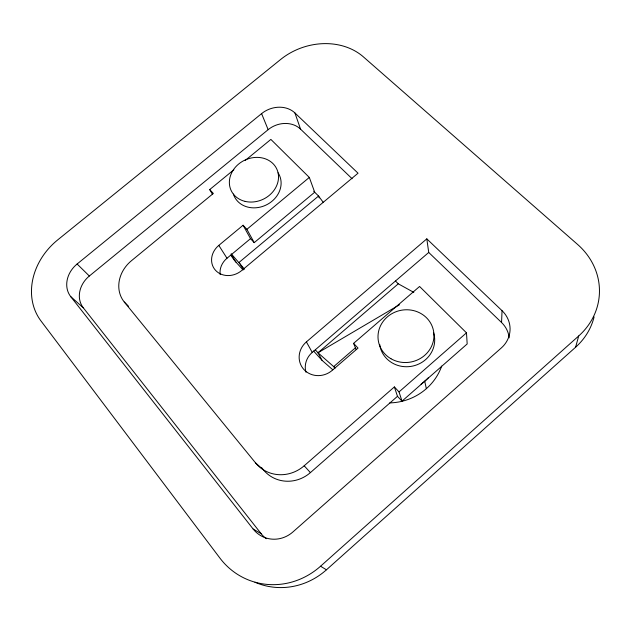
<?xml version="1.0" encoding="UTF-8"?>
<svg xmlns="http://www.w3.org/2000/svg" width="631" height="631" viewBox="0 0 631 631"><rect width="100%" height="100%" fill="white"/><g stroke="black" fill="none" stroke-linecap="round" stroke-linejoin="round"><path stroke-width="0.95" d="M509.185 337.83A27.378 25.469 2.6 0 0 501.558 322.512L502.047 310.689L426.808 238.857L306.39 341.899A20.413 19.159 -28.9 0 0 303.834 369.435A20.413 19.159 -28.9 0 0 332.221 370.365L358.022 348.091L353.597 343.359L419.583 286.474L466.483 332.845L467.177 343.958L402.002 401.158L397.483 396.315L394.367 386.929L304.181 465.781A35.233 33.451 -48.7 0 1 255.594 462.941L124.291 302.012A31.984 27.638 -38 0 1 131.461 260.713L213.341 193.457L209.713 189.576L233.872 169.763M575.59 347.239L578.698 335.976A71.011 64.031 3.5 0 0 577.578 244.434L363.385 56.861A60.765 50.448 -19.4 0 0 280.59 59.511L57.697 239.906A63.439 53.556 -40.5 0 0 40.999 320.982L219.951 558.135A73.472 69.607 -65.8 0 0 320.548 566.228L326.456 569.793L575.59 347.239A68.653 62.224 4.4 0 0 594.087 316.904M320.548 566.228L578.698 335.976M255.594 462.941L263.387 469.795A34.058 32.473 -50.1 0 0 310.405 472.611L397.483 396.315M402.002 401.158L399.029 391.922L466.483 332.845M355.45 347.784L333.854 366.477L334.722 368.181M332.789 369.782L322.133 360.451L317.985 352.776L398.271 283.816L413.81 292.382M305.972 372.251A19.75 18.63 -29 0 1 312.242 352.413L428.733 252.455L426.808 238.857M220.172 274.603A18.622 16.524 -31.4 0 1 226.994 258.245L250.507 238.66L243.085 225.243L218.807 245.388A19.214 16.927 -31.2 0 0 215.479 270.265A19.214 16.927 -31.2 0 0 241.649 270.565L358.037 173.202L294.922 112.949A24.396 20.476 -22.7 0 0 261.597 113.619L77.116 264.01A25.366 21.407 -40.5 0 0 70.727 296.625L253.134 529.023L261.21 533.771A28.379 26.952 -67.4 0 0 266.329 538.716M250.507 238.66L254.214 242.643L314.695 192.21L309.324 177.437L270.873 139.412L245.199 160.471M254.214 242.643L246.895 229.313L309.324 177.437M261.21 533.771L83.308 307.81A24.601 20.933 -40.8 0 1 89.342 276.015L268.151 129.671A23.678 20.05 -22.7 0 1 300.553 129.142L352.09 178.723M315.358 349.882L317.985 352.776L399.439 304.781M317.985 352.776L335.179 367.936M70.727 296.625L83.308 307.81M428.733 252.455L501.558 322.512M77.116 264.01L89.342 276.015M313.749 191.272L318.545 196.044L323.261 202.362M395.503 281.04L398.271 283.816M124.291 302.012L128.464 306.201M243.085 225.243L246.895 229.313M394.367 386.929L399.029 391.922M231.191 253.749L244.56 269.208M304.181 465.781L310.405 472.611M230.828 255.019A50.669 44.612 -26 0 0 236.002 262.157L243.077 269.95M313.552 350.994L322.133 360.451M261.526 467.516L263.387 469.795M218.807 245.388L226.994 258.245M231.411 254.766L236.002 262.157M243.527 269.658L239.07 262.401L318.545 196.044L319.215 197.897M209.713 189.576L212.623 194.577M306.39 341.899L312.242 352.413M353.597 343.359L356.144 349.527M261.597 113.619L268.151 129.671M294.922 112.949L300.553 129.142M424.71 381.227L426.351 388.68M441.676 366.09A54.81 51.813 -14.2 0 1 389.777 402.901M428.275 377.819A56.246 52.957 -14.7 0 1 421.098 384.153M433.513 332.545A27.661 26.021 -10.6 0 1 412.8 366.051A27.661 26.021 -10.6 0 1 379.688 344.408M326.456 569.793A70.987 67.414 -67.6 0 1 254.948 582.224M502.047 310.689A28.316 26.226 1.5 0 1 501.345 347.926L292.934 531.941A29.373 27.827 -65.6 0 1 253.134 529.023M278.058 172.776A24.917 21.415 -25.8 0 1 265.998 205.083A24.917 21.415 -25.8 0 1 233.391 194.064M390.952 358.739A28.048 26.328 -10.9 0 0 433.939 336.678A28.048 26.328 -10.9 0 0 393.058 313.039A28.048 26.328 -10.9 0 0 390.952 358.739M245.128 201.392A25.232 21.612 -25.8 0 0 278.224 173.588A25.232 21.612 -25.8 0 0 238.471 164.186A25.232 21.612 -25.8 0 0 245.128 201.392"/></g></svg>
